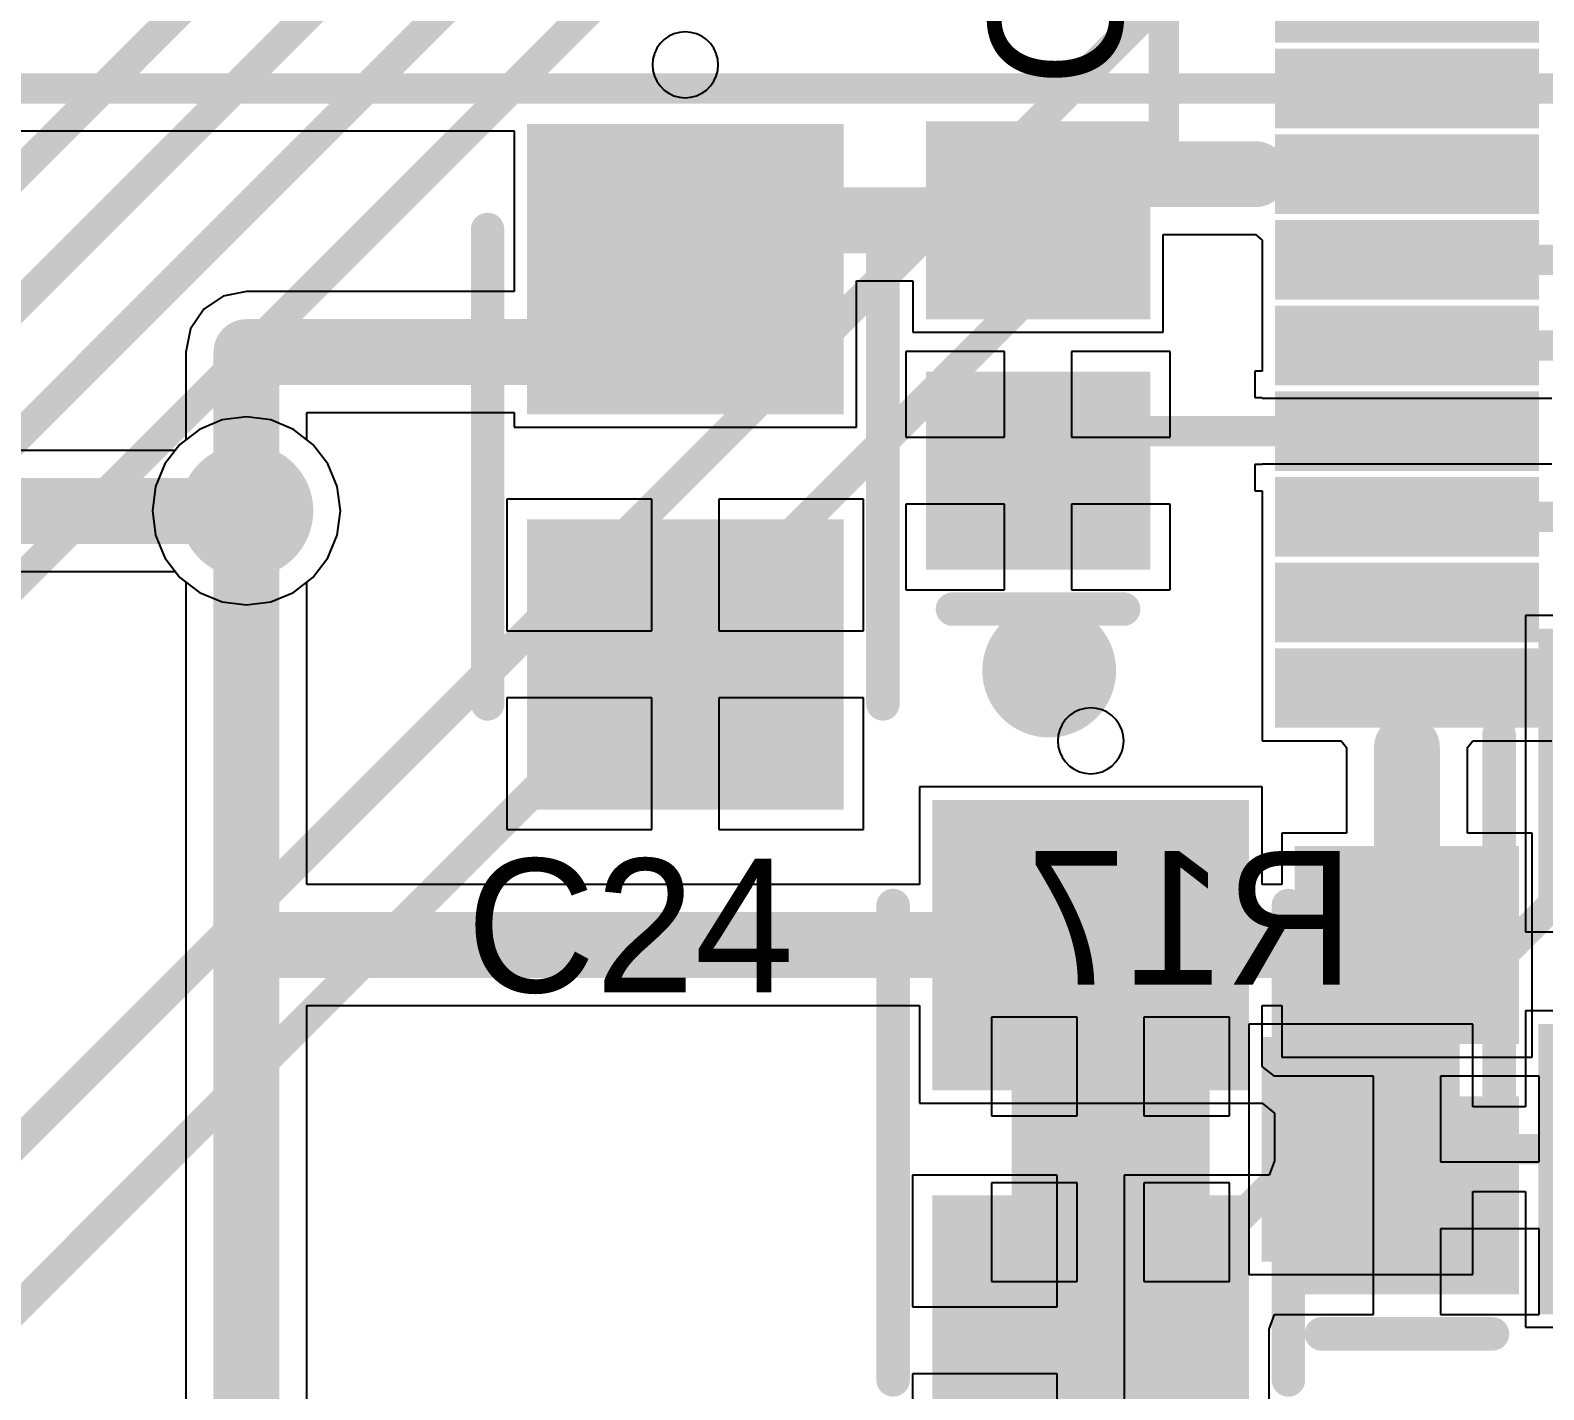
# Model space of a CAD drawing. Header units: millimetres. Extents: x 0 to 7.44, y -3.03 to 0.
# Drawn here: x 5.2343 to 5.6866, y -1.8415 to -1.4354 of the extents above; entities that cross this region are included whole.
import ezdxf

# ---------------------------------------------------------------- set-up
doc = ezdxf.new("R2010")
doc.units = ezdxf.units.MM
doc.header["$MEASUREMENT"] = 0
for name, color, linetype in [('BottomLayer', 5, 'Continuous'), ('BottomOverlay', 54, 'Continuous'), ('BottomPaste', 16, 'Continuous'), ('BottomSolder', 6, 'Continuous'), ('MidLayer1', 16, 'Continuous'), ('MidLayer2', 76, 'Continuous'), ('MultiLayer', 9, 'Continuous'), ('TopLayer', 1, 'Continuous'), ('TopOverlay', 2, 'Continuous'), ('TopPaste', 8, 'Continuous'), ('TopSolder', 216, 'Continuous'), ('ViaHoleLayer', 16, 'Continuous')]:
    doc.layers.add(name, color=color, linetype=linetype)

# ---------------------------------------------------------------- blocks, each defined once
blk = doc.blocks.new('WM8731_81')
at = {"layer": 'TopLayer'}
for points in [[(-0.17717, 0.00492), (-0.1063, 0.00492), (-0.17717, 0.02067), (-0.1063, 0.02067)], [(-0.17717, -0.02067), (-0.1063, -0.02067), (-0.17717, -0.00492), (-0.1063, -0.00492)], [(-0.17717, -0.04626), (-0.1063, -0.04626), (-0.17717, -0.03051), (-0.1063, -0.03051)], [(-0.17717, -0.07185), (-0.1063, -0.07185), (-0.17717, -0.0561), (-0.1063, -0.0561)], [(-0.17717, -0.09744), (-0.1063, -0.09744), (-0.17717, -0.08169), (-0.1063, -0.08169)], [(-0.17717, -0.12303), (-0.1063, -0.12303), (-0.17717, -0.10728), (-0.1063, -0.10728)], [(-0.17717, -0.14862), (-0.1063, -0.14862), (-0.17717, -0.13287), (-0.1063, -0.13287)], [(-0.17717, -0.17421), (-0.1063, -0.17421), (-0.17717, -0.15846), (-0.1063, -0.15846)]]:
    blk.add_solid(points, dxfattribs=at)
at = {"layer": 'TopPaste'}
for points in [[(-0.17717, 0.00492), (-0.1063, 0.00492), (-0.17717, 0.02067), (-0.1063, 0.02067)], [(-0.17717, -0.02067), (-0.1063, -0.02067), (-0.17717, -0.00492), (-0.1063, -0.00492)], [(-0.17717, -0.04626), (-0.1063, -0.04626), (-0.17717, -0.03051), (-0.1063, -0.03051)], [(-0.17717, -0.07185), (-0.1063, -0.07185), (-0.17717, -0.0561), (-0.1063, -0.0561)], [(-0.17717, -0.09744), (-0.1063, -0.09744), (-0.17717, -0.08169), (-0.1063, -0.08169)], [(-0.17717, -0.12303), (-0.1063, -0.12303), (-0.17717, -0.10728), (-0.1063, -0.10728)], [(-0.17717, -0.14862), (-0.1063, -0.14862), (-0.17717, -0.13287), (-0.1063, -0.13287)], [(-0.17717, -0.17421), (-0.1063, -0.17421), (-0.17717, -0.15846), (-0.1063, -0.15846)]]:
    blk.add_solid(points, dxfattribs=at)
at = {"layer": 'TopSolder'}
for points in [[(-0.18117, 0.02651), (-0.1023, 0.02651), (-0.18117, 0.05026), (-0.1023, 0.05026)], [(-0.18117, 0.00092), (-0.1023, 0.00092), (-0.18117, 0.02467), (-0.1023, 0.02467)], [(-0.18117, -0.02467), (-0.1023, -0.02467), (-0.18117, -0.00092), (-0.1023, -0.00092)], [(-0.18117, -0.05026), (-0.1023, -0.05026), (-0.18117, -0.02651), (-0.1023, -0.02651)], [(-0.18117, -0.07585), (-0.1023, -0.07585), (-0.18117, -0.0521), (-0.1023, -0.0521)], [(-0.18117, -0.10144), (-0.1023, -0.10144), (-0.18117, -0.07769), (-0.1023, -0.07769)], [(-0.18117, -0.12703), (-0.1023, -0.12703), (-0.18117, -0.10328), (-0.1023, -0.10328)], [(-0.18117, -0.15262), (-0.1023, -0.15262), (-0.18117, -0.12887), (-0.1023, -0.12887)], [(-0.18117, -0.17821), (-0.1023, -0.17821), (-0.18117, -0.15446), (-0.1023, -0.15446)]]:
    blk.add_solid(points, dxfattribs=at)
blk = doc.blocks.new('CAP_0805_87')
at = {"layer": 'TopLayer'}
for points in [[(-0.05511, -0.02953), (-0.00393, -0.02953), (-0.05511, 0.02953), (-0.00393, 0.02953)], [(0.0197, -0.02953), (0.07088, -0.02953), (0.0197, 0.02953), (0.07088, 0.02953)]]:
    blk.add_solid(points, dxfattribs=at)
at = {"layer": 'TopOverlay', "const_width": 0.01}
blk.add_lwpolyline([(-0.07088, 0.02557), (-0.07088, -0.02557)], dxfattribs=at)
at = {"layer": 'TopOverlay', "const_width": 0.005}
for points in [[(-0.07338, 0.02557, 1), (-0.06838, 0.02557, 1)], [(-0.07338, -0.02557, 1), (-0.06838, -0.02557, 1)]]:
    blk.add_lwpolyline(points, format="xyb", close=True, dxfattribs=at)
at = {"layer": 'TopPaste'}
for points in [[(-0.05511, -0.02953), (-0.00393, -0.02953), (-0.05511, 0.02953), (-0.00393, 0.02953)], [(0.0197, -0.02953), (0.07088, -0.02953), (0.0197, 0.02953), (0.07088, 0.02953)]]:
    blk.add_solid(points, dxfattribs=at)
at = {"layer": 'TopSolder'}
for points in [[(-0.05911, -0.03353), (0.00007, -0.03353), (-0.05911, 0.03353), (0.00007, 0.03353)], [(0.0157, -0.03353), (0.07488, -0.03353), (0.0157, 0.03353), (0.07488, 0.03353)]]:
    blk.add_solid(points, dxfattribs=at)
blk = doc.blocks.new('RES_0805_B_152')
at = {"layer": 'BottomLayer'}
for points in [[(-0.06299, -0.02953), (-0.01181, -0.02953), (-0.06299, 0.02953), (-0.01181, 0.02953)], [(0.01181, -0.02953), (0.06299, -0.02953), (0.01181, 0.02953), (0.06299, 0.02953)]]:
    blk.add_solid(points, dxfattribs=at)
at = {"layer": 'BottomPaste'}
for points in [[(-0.06299, -0.02953), (-0.01181, -0.02953), (-0.06299, 0.02953), (-0.01181, 0.02953)], [(0.01181, -0.02953), (0.06299, -0.02953), (0.01181, 0.02953), (0.06299, 0.02953)]]:
    blk.add_solid(points, dxfattribs=at)
at = {"layer": 'BottomSolder'}
for points in [[(-0.06699, -0.03353), (-0.00781, -0.03353), (-0.06699, 0.03353), (-0.00781, 0.03353)], [(0.00781, -0.03353), (0.06699, -0.03353), (0.00781, 0.03353), (0.06699, 0.03353)]]:
    blk.add_solid(points, dxfattribs=at)
blk = doc.blocks.new('CAPAE_4_3_4_3_5_4_B_197')
at = {"layer": 'BottomLayer'}
for points in [[(-0.08268, -0.04331), (-0.00394, -0.04331), (-0.08268, 0.04331), (-0.00394, 0.04331)], [(0.03543, -0.04331), (0.11417, -0.04331), (0.03543, 0.04331), (0.11417, 0.04331)]]:
    blk.add_solid(points, dxfattribs=at)
at = {"layer": 'BottomOverlay'}
for p, q in [((-0.10925, 0.00852), (-0.1077, 0.00924)), ((-0.1077, 0.00924), (-0.10604, 0.00969)), ((-0.10604, 0.00969), (-0.10433, 0.00984)), ((-0.10433, 0.00984), (-0.10262, 0.00969)), ((-0.10262, 0.00969), (-0.10096, 0.00924)), ((-0.10096, 0.00924), (-0.09941, 0.00852)), ((-0.11358, 0.00337), (-0.11285, 0.00492)), ((-0.11285, 0.00492), (-0.11187, 0.00632)), ((-0.11187, 0.00632), (-0.11066, 0.00754)), ((-0.11066, 0.00754), (-0.10925, 0.00852)), ((-0.09941, 0.00852), (-0.098, 0.00754)), ((-0.098, 0.00754), (-0.09679, 0.00632)), ((-0.09679, 0.00632), (-0.09581, 0.00492)), ((-0.09581, 0.00492), (-0.09508, 0.00337)), ((-0.11417, 0), (-0.11402, 0.00171)), ((-0.11402, -0.00171), (-0.11417, 0)), ((-0.11402, 0.00171), (-0.11358, 0.00337)), ((-0.09508, 0.00337), (-0.09464, 0.00171)), ((-0.09464, 0.00171), (-0.09449, 0)), ((-0.09449, 0), (-0.09464, -0.00171)), ((-0.09449, 0), (-0.09449, 0)), ((-0.11358, -0.00337), (-0.11402, -0.00171)), ((-0.11285, -0.00492), (-0.11358, -0.00337)), ((-0.09508, -0.00337), (-0.09581, -0.00492)), ((-0.09464, -0.00171), (-0.09508, -0.00337)), ((-0.11187, -0.00632), (-0.11285, -0.00492)), ((-0.11066, -0.00754), (-0.11187, -0.00632)), ((-0.10925, -0.00852), (-0.11066, -0.00754)), ((-0.1077, -0.00924), (-0.10925, -0.00852)), ((-0.09941, -0.00852), (-0.10096, -0.00924)), ((-0.098, -0.00754), (-0.09941, -0.00852)), ((-0.09679, -0.00632), (-0.098, -0.00754)), ((-0.09581, -0.00492), (-0.09679, -0.00632)), ((-0.10604, -0.00969), (-0.1077, -0.00924)), ((-0.10433, -0.00984), (-0.10604, -0.00969)), ((-0.10262, -0.00969), (-0.10433, -0.00984)), ((-0.10096, -0.00924), (-0.10262, -0.00969))]:
    blk.add_line(p, q, dxfattribs=at)
at = {"layer": 'BottomOverlay', "const_width": 0.01}
for points in [[(0.08661, 0.05906), (-0.05512, 0.05906)], [(0.08661, -0.05906), (-0.05512, -0.05906)]]:
    blk.add_lwpolyline(points, dxfattribs=at)
at = {"layer": 'BottomOverlay', "const_width": 0.005}
for points in [[(-0.05762, 0.05906, 1), (-0.05262, 0.05906, 1)], [(0.08411, 0.05906, 1), (0.08911, 0.05906, 1)], [(-0.05762, -0.05906, 1), (-0.05262, -0.05906, 1)], [(0.08411, -0.05906, 1), (0.08911, -0.05906, 1)]]:
    blk.add_lwpolyline(points, format="xyb", close=True, dxfattribs=at)
at = {"layer": 'BottomPaste'}
for points in [[(-0.08268, -0.04331), (-0.00394, -0.04331), (-0.08268, 0.04331), (-0.00394, 0.04331)], [(0.03543, -0.04331), (0.11417, -0.04331), (0.03543, 0.04331), (0.11417, 0.04331)]]:
    blk.add_solid(points, dxfattribs=at)
at = {"layer": 'BottomSolder'}
for points in [[(-0.08668, -0.04731), (0.00006, -0.04731), (-0.08668, 0.04731), (0.00006, 0.04731)], [(0.03143, -0.04731), (0.11817, -0.04731), (0.03143, 0.04731), (0.11817, 0.04731)]]:
    blk.add_solid(points, dxfattribs=at)
blk = doc.blocks.new('CAPAE_4_3_4_3_5_4_200')
at = {"layer": 'TopLayer'}
for points in [[(-0.08268, -0.04331), (-0.00394, -0.04331), (-0.08268, 0.04331), (-0.00394, 0.04331)], [(0.03543, -0.04331), (0.11417, -0.04331), (0.03543, 0.04331), (0.11417, 0.04331)]]:
    blk.add_solid(points, dxfattribs=at)
at = {"layer": 'TopOverlay'}
for p, q in [((-0.1077, 0.00924), (-0.10925, 0.00852)), ((-0.10604, 0.00969), (-0.1077, 0.00924)), ((-0.10433, 0.00984), (-0.10604, 0.00969)), ((-0.10262, 0.00969), (-0.10433, 0.00984)), ((-0.10096, 0.00924), (-0.10262, 0.00969)), ((-0.09941, 0.00852), (-0.10096, 0.00924)), ((-0.11285, 0.00492), (-0.11358, 0.00337)), ((-0.11187, 0.00632), (-0.11285, 0.00492)), ((-0.11066, 0.00754), (-0.11187, 0.00632)), ((-0.10925, 0.00852), (-0.11066, 0.00754)), ((-0.098, 0.00754), (-0.09941, 0.00852)), ((-0.09679, 0.00632), (-0.098, 0.00754)), ((-0.09581, 0.00492), (-0.09679, 0.00632)), ((-0.09508, 0.00337), (-0.09581, 0.00492)), ((-0.11402, 0.00171), (-0.11417, 0)), ((-0.11417, 0), (-0.11402, -0.00171)), ((-0.11358, 0.00337), (-0.11402, 0.00171)), ((-0.09464, 0.00171), (-0.09508, 0.00337)), ((-0.09449, 0), (-0.09464, 0.00171)), ((-0.09464, -0.00171), (-0.09449, 0)), ((-0.09449, 0), (-0.09449, 0)), ((-0.11402, -0.00171), (-0.11358, -0.00337)), ((-0.11358, -0.00337), (-0.11285, -0.00492)), ((-0.09581, -0.00492), (-0.09508, -0.00337)), ((-0.09508, -0.00337), (-0.09464, -0.00171)), ((-0.11285, -0.00492), (-0.11187, -0.00632)), ((-0.11187, -0.00632), (-0.11066, -0.00754)), ((-0.11066, -0.00754), (-0.10925, -0.00852)), ((-0.10925, -0.00852), (-0.1077, -0.00924)), ((-0.10096, -0.00924), (-0.09941, -0.00852)), ((-0.09941, -0.00852), (-0.098, -0.00754)), ((-0.098, -0.00754), (-0.09679, -0.00632)), ((-0.09679, -0.00632), (-0.09581, -0.00492)), ((-0.1077, -0.00924), (-0.10604, -0.00969)), ((-0.10604, -0.00969), (-0.10433, -0.00984)), ((-0.10433, -0.00984), (-0.10262, -0.00969)), ((-0.10262, -0.00969), (-0.10096, -0.00924))]:
    blk.add_line(p, q, dxfattribs=at)
at = {"layer": 'TopOverlay', "const_width": 0.01}
for points in [[(0.08661, 0.05906), (-0.05512, 0.05906)], [(0.08661, -0.05906), (-0.05512, -0.05906)]]:
    blk.add_lwpolyline(points, dxfattribs=at)
at = {"layer": 'TopOverlay', "const_width": 0.005}
for points in [[(-0.05762, 0.05906, 1), (-0.05262, 0.05906, 1)], [(0.08411, 0.05906, 1), (0.08911, 0.05906, 1)], [(-0.05762, -0.05906, 1), (-0.05262, -0.05906, 1)], [(0.08411, -0.05906, 1), (0.08911, -0.05906, 1)]]:
    blk.add_lwpolyline(points, format="xyb", close=True, dxfattribs=at)
at = {"layer": 'TopPaste'}
for points in [[(-0.08268, -0.04331), (-0.00394, -0.04331), (-0.08268, 0.04331), (-0.00394, 0.04331)], [(0.03543, -0.04331), (0.11417, -0.04331), (0.03543, 0.04331), (0.11417, 0.04331)]]:
    blk.add_solid(points, dxfattribs=at)
at = {"layer": 'TopSolder'}
for points in [[(-0.08668, -0.04731), (0.00006, -0.04731), (-0.08668, 0.04731), (0.00006, 0.04731)], [(0.03143, -0.04731), (0.11817, -0.04731), (0.03143, 0.04731), (0.11817, 0.04731)]]:
    blk.add_solid(points, dxfattribs=at)
blk = doc.blocks.new('CAP_0805_201')
at = {"layer": 'TopLayer'}
for points in [[(-0.05511, -0.02953), (-0.00393, -0.02953), (-0.05511, 0.02953), (-0.00393, 0.02953)], [(0.0197, -0.02953), (0.07088, -0.02953), (0.0197, 0.02953), (0.07088, 0.02953)]]:
    blk.add_solid(points, dxfattribs=at)
at = {"layer": 'TopOverlay', "const_width": 0.01}
blk.add_lwpolyline([(-0.07088, 0.02557), (-0.07088, -0.02557)], dxfattribs=at)
at = {"layer": 'TopOverlay', "const_width": 0.005}
for points in [[(-0.07338, 0.02557, 1), (-0.06838, 0.02557, 1)], [(-0.07338, -0.02557, 1), (-0.06838, -0.02557, 1)]]:
    blk.add_lwpolyline(points, format="xyb", close=True, dxfattribs=at)
at = {"layer": 'TopPaste'}
for points in [[(-0.05511, -0.02953), (-0.00393, -0.02953), (-0.05511, 0.02953), (-0.00393, 0.02953)], [(0.0197, -0.02953), (0.07088, -0.02953), (0.0197, 0.02953), (0.07088, 0.02953)]]:
    blk.add_solid(points, dxfattribs=at)
at = {"layer": 'TopSolder'}
for points in [[(-0.05911, -0.03353), (0.00007, -0.03353), (-0.05911, 0.03353), (0.00007, 0.03353)], [(0.0157, -0.03353), (0.07488, -0.03353), (0.0157, 0.03353), (0.07488, 0.03353)]]:
    blk.add_solid(points, dxfattribs=at)
blk = doc.blocks.new('CAPAE_4_3_4_3_5_4_202')
at = {"layer": 'TopLayer'}
for points in [[(-0.08268, -0.04331), (-0.00394, -0.04331), (-0.08268, 0.04331), (-0.00394, 0.04331)], [(0.03543, -0.04331), (0.11417, -0.04331), (0.03543, 0.04331), (0.11417, 0.04331)]]:
    blk.add_solid(points, dxfattribs=at)
at = {"layer": 'TopOverlay'}
for p, q in [((-0.1077, 0.00924), (-0.10925, 0.00852)), ((-0.10604, 0.00969), (-0.1077, 0.00924)), ((-0.10433, 0.00984), (-0.10604, 0.00969)), ((-0.10262, 0.00969), (-0.10433, 0.00984)), ((-0.10096, 0.00924), (-0.10262, 0.00969)), ((-0.09941, 0.00852), (-0.10096, 0.00924)), ((-0.11285, 0.00492), (-0.11358, 0.00337)), ((-0.11187, 0.00632), (-0.11285, 0.00492)), ((-0.11066, 0.00754), (-0.11187, 0.00632)), ((-0.10925, 0.00852), (-0.11066, 0.00754)), ((-0.098, 0.00754), (-0.09941, 0.00852)), ((-0.09679, 0.00632), (-0.098, 0.00754)), ((-0.09581, 0.00492), (-0.09679, 0.00632)), ((-0.09508, 0.00337), (-0.09581, 0.00492)), ((-0.11402, 0.00171), (-0.11417, 0)), ((-0.11417, 0), (-0.11402, -0.00171)), ((-0.11358, 0.00337), (-0.11402, 0.00171)), ((-0.09464, 0.00171), (-0.09508, 0.00337)), ((-0.09449, 0), (-0.09464, 0.00171)), ((-0.09464, -0.00171), (-0.09449, 0)), ((-0.09449, 0), (-0.09449, 0)), ((-0.11402, -0.00171), (-0.11358, -0.00337)), ((-0.11358, -0.00337), (-0.11285, -0.00492)), ((-0.09581, -0.00492), (-0.09508, -0.00337)), ((-0.09508, -0.00337), (-0.09464, -0.00171)), ((-0.11285, -0.00492), (-0.11187, -0.00632)), ((-0.11187, -0.00632), (-0.11066, -0.00754)), ((-0.11066, -0.00754), (-0.10925, -0.00852)), ((-0.10925, -0.00852), (-0.1077, -0.00924)), ((-0.10096, -0.00924), (-0.09941, -0.00852)), ((-0.09941, -0.00852), (-0.098, -0.00754)), ((-0.098, -0.00754), (-0.09679, -0.00632)), ((-0.09679, -0.00632), (-0.09581, -0.00492)), ((-0.1077, -0.00924), (-0.10604, -0.00969)), ((-0.10604, -0.00969), (-0.10433, -0.00984)), ((-0.10433, -0.00984), (-0.10262, -0.00969)), ((-0.10262, -0.00969), (-0.10096, -0.00924))]:
    blk.add_line(p, q, dxfattribs=at)
at = {"layer": 'TopOverlay', "const_width": 0.01}
for points in [[(0.08661, 0.05906), (-0.05512, 0.05906)], [(0.08661, -0.05906), (-0.05512, -0.05906)]]:
    blk.add_lwpolyline(points, dxfattribs=at)
at = {"layer": 'TopOverlay', "const_width": 0.005}
for points in [[(-0.05762, 0.05906, 1), (-0.05262, 0.05906, 1)], [(0.08411, 0.05906, 1), (0.08911, 0.05906, 1)], [(-0.05762, -0.05906, 1), (-0.05262, -0.05906, 1)], [(0.08411, -0.05906, 1), (0.08911, -0.05906, 1)]]:
    blk.add_lwpolyline(points, format="xyb", close=True, dxfattribs=at)
at = {"layer": 'TopPaste'}
for points in [[(-0.08268, -0.04331), (-0.00394, -0.04331), (-0.08268, 0.04331), (-0.00394, 0.04331)], [(0.03543, -0.04331), (0.11417, -0.04331), (0.03543, 0.04331), (0.11417, 0.04331)]]:
    blk.add_solid(points, dxfattribs=at)
at = {"layer": 'TopSolder'}
for points in [[(-0.08668, -0.04731), (0.00006, -0.04731), (-0.08668, 0.04731), (0.00006, 0.04731)], [(0.03143, -0.04731), (0.11817, -0.04731), (0.03143, 0.04731), (0.11817, 0.04731)]]:
    blk.add_solid(points, dxfattribs=at)

msp = doc.modelspace()

# ---------------------------------------------------------------- linework, layer by layer
at = {"layer": 'BottomLayer'}
for p, q in [((5.29885, -1.55083), (5.29157, -1.55179)), ((5.30613, -1.55179), (5.29885, -1.55083)), ((5.28479, -1.5546), (5.27897, -1.55907)), ((5.29157, -1.55179), (5.28479, -1.5546)), ((5.31291, -1.5546), (5.30613, -1.55179)), ((5.31873, -1.55907), (5.31291, -1.5546)), ((5.27897, -1.55907), (5.27758, -1.56089)), ((5.3232, -1.56489), (5.31873, -1.55907)), ((5.27758, -1.56089), (5.10546, -1.56089)), ((5.32601, -1.57167), (5.3232, -1.56489)), ((5.32696, -1.57895), (5.32601, -1.57167)), ((5.32601, -1.58623), (5.32696, -1.57895)), ((5.3232, -1.59301), (5.32601, -1.58623)), ((5.31873, -1.59883), (5.3232, -1.59301)), ((5.10546, -1.59701), (5.27758, -1.59701)), ((5.27758, -1.59701), (5.27897, -1.59883)), ((5.27897, -1.59883), (5.28479, -1.6033)), ((5.31291, -1.6033), (5.31873, -1.59883)), ((5.28479, -1.6033), (5.29157, -1.60611)), ((5.30613, -1.60611), (5.31291, -1.6033)), ((5.29157, -1.60611), (5.29885, -1.60706)), ((5.29885, -1.60706), (5.30613, -1.60611)), ((5.69049, -1.61024), (5.6811, -1.61024)), ((5.6811, -1.61024), (5.6811, -1.70472)), ((5.6811, -1.70472), (5.78346, -1.70472)), ((5.54709, -1.73016), (5.5215, -1.73016)), ((5.5215, -1.73016), (5.5215, -1.75969)), ((5.54709, -1.75969), (5.54709, -1.73016)), ((5.59268, -1.73016), (5.56709, -1.73016)), ((5.56709, -1.73016), (5.56709, -1.75969)), ((5.59268, -1.75969), (5.59268, -1.73016)), ((5.66535, -1.73228), (5.59843, -1.73228)), ((5.59843, -1.73228), (5.59843, -1.80709)), ((5.66535, -1.75704), (5.66535, -1.73228)), ((5.78346, -1.72835), (5.6811, -1.72835)), ((5.6811, -1.72835), (5.6811, -1.75704)), ((5.6811, -1.75704), (5.66535, -1.75704)), ((5.5215, -1.75969), (5.54709, -1.75969)), ((5.56709, -1.75969), (5.59268, -1.75969)), ((5.54709, -1.77969), (5.5215, -1.77969)), ((5.5215, -1.77969), (5.5215, -1.80921)), ((5.54709, -1.80921), (5.54709, -1.77969)), ((5.59268, -1.77969), (5.56709, -1.77969)), ((5.56709, -1.77969), (5.56709, -1.80921)), ((5.59268, -1.80921), (5.59268, -1.77969)), ((5.66535, -1.80709), (5.66535, -1.78233)), ((5.66535, -1.78233), (5.6811, -1.78233)), ((5.6811, -1.78233), (5.6811, -1.82283)), ((5.59843, -1.80709), (5.66535, -1.80709)), ((5.5215, -1.80921), (5.54709, -1.80921)), ((5.56709, -1.80921), (5.59268, -1.80921)), ((5.6811, -1.82283), (5.78346, -1.82283))]:
    msp.add_line(p, q, dxfattribs=at)
for points, const_width in [([(5.28885, -1.57895, 1), (5.30885, -1.57895, 1)], 0.02), ([(5.29393, -1.57895, 1), (5.30377, -1.57895, 1)], 0.00984), ([(5.52876, -1.62665, 1), (5.54876, -1.62665, 1)], 0.02), ([(5.62963, -1.76969, 1), (5.63415, -1.76969, 1)], 0.00453)]:
    msp.add_lwpolyline(points, format="xyb", close=True, dxfattribs=dict(at, const_width=const_width))
for points, const_width in [([(5.06806, -1.57895), (5.29885, -1.57895)], 0.01969), ([(5.63189, -1.76969), (5.72638, -1.76969)], 0.00906)]:
    msp.add_lwpolyline(points, dxfattribs=dict(at, const_width=const_width))
at = {"layer": 'MidLayer1', "const_width": 0.00906}
for points in [[(5.08198, -1.91622), (6.52522, -0.47298)], [(5.42083, -1.96499), (6.43307, -0.95276)], [(4.8189, -1.88976), (5.48032, -1.22835)], [(4.82283, -1.9252), (5.51575, -1.23228)], [(4.83858, -1.94882), (5.55118, -1.23622)], [(4.85827, -1.97244), (5.58268, -1.24803)]]:
    msp.add_lwpolyline(points, dxfattribs=at)
at = {"layer": 'MidLayer1', "const_width": 0.02}
for points in [[(5.28885, -1.57895, 1), (5.30885, -1.57895, 1)], [(5.52876, -1.62665, 1), (5.54876, -1.62665, 1)]]:
    msp.add_lwpolyline(points, format="xyb", close=True, dxfattribs=at)
at = {"layer": 'MidLayer2', "const_width": 0.00906}
for points in [[(5.573, -1.47452), (5.573, -1.34257)], [(4.98395, -2.06357), (5.573, -1.47452)]]:
    msp.add_lwpolyline(points, dxfattribs=at)
at = {"layer": 'MidLayer2'}
for points, const_width in [([(5.57074, -1.47452, 1), (5.57526, -1.47452, 1)], 0.00453), ([(5.57074, -1.47452, 1), (5.57526, -1.47452, 1)], 0.00453), ([(5.28885, -1.57895, 1), (5.30885, -1.57895, 1)], 0.02), ([(5.52876, -1.62665, 1), (5.54876, -1.62665, 1)], 0.02)]:
    msp.add_lwpolyline(points, format="xyb", close=True, dxfattribs=dict(at, const_width=const_width))
at = {"layer": 'MultiLayer', "const_width": 0.02}
for points in [[(5.28885, -1.57895, 1), (5.30885, -1.57895, 1)], [(5.52876, -1.62665, 1), (5.54876, -1.62665, 1)]]:
    msp.add_lwpolyline(points, format="xyb", close=True, dxfattribs=at)
at = {"layer": 'TopLayer'}
for p, q in [((5.19474, -1.4654), (5.37882, -1.4654)), ((5.37882, -1.4654), (5.37882, -1.51343)), ((5.57283, -1.52559), (5.57283, -1.49641)), ((5.57283, -1.49641), (5.60039, -1.49641)), ((5.60039, -1.49641), (5.60236, -1.49803)), ((5.60236, -1.49803), (5.60236, -1.53724)), ((5.48118, -1.55394), (5.48118, -1.51019)), ((5.48118, -1.51019), (5.49803, -1.51019)), ((5.49803, -1.51019), (5.49803, -1.52559)), ((5.29194, -1.51481), (5.28608, -1.51872)), ((5.29885, -1.51343), (5.29194, -1.51481)), ((5.37882, -1.51343), (5.29885, -1.51343)), ((5.28608, -1.51872), (5.28216, -1.52458)), ((5.28216, -1.52458), (5.28079, -1.5315)), ((5.49803, -1.52559), (5.57283, -1.52559)), ((5.28079, -1.5315), (5.28079, -1.55768)), ((5.52543, -1.53134), (5.49591, -1.53134)), ((5.49591, -1.53134), (5.49591, -1.55693)), ((5.52543, -1.55693), (5.52543, -1.53134)), ((5.57496, -1.53134), (5.54543, -1.53134)), ((5.54543, -1.53134), (5.54543, -1.55693)), ((5.57496, -1.55693), (5.57496, -1.53134)), ((5.60236, -1.53724), (5.60024, -1.53724)), ((5.60024, -1.53724), (5.60024, -1.54512)), ((5.60024, -1.54512), (5.60236, -1.54512)), ((5.60236, -1.54512), (5.60236, -1.54528)), ((5.60236, -1.54528), (5.68898, -1.54528)), ((5.31691, -1.55768), (5.31691, -1.54956)), ((5.31691, -1.54956), (5.37882, -1.54956)), ((5.37882, -1.54956), (5.37882, -1.55394)), ((5.37882, -1.55394), (5.48118, -1.55394)), ((5.27897, -1.55907), (5.2745, -1.56489)), ((5.28079, -1.55768), (5.27897, -1.55907)), ((5.31873, -1.55907), (5.31691, -1.55768)), ((5.3232, -1.56489), (5.31873, -1.55907)), ((5.49591, -1.55693), (5.52543, -1.55693)), ((5.54543, -1.55693), (5.57496, -1.55693)), ((5.2745, -1.56489), (5.27169, -1.57167)), ((5.32601, -1.57167), (5.3232, -1.56489)), ((5.60236, -1.56512), (5.60024, -1.56512)), ((5.60024, -1.56512), (5.60024, -1.57299)), ((5.68898, -1.56496), (5.60236, -1.56496)), ((5.60236, -1.56496), (5.60236, -1.56512)), ((5.27169, -1.57167), (5.27074, -1.57895)), ((5.32696, -1.57895), (5.32601, -1.57167)), ((5.60024, -1.57299), (5.60236, -1.57299)), ((5.60236, -1.57299), (5.60236, -1.62205)), ((5.42, -1.57543), (5.37669, -1.57543)), ((5.37669, -1.57543), (5.37669, -1.6148)), ((5.42, -1.6148), (5.42, -1.57543)), ((5.48331, -1.57543), (5.44, -1.57543)), ((5.44, -1.57543), (5.44, -1.6148)), ((5.48331, -1.6148), (5.48331, -1.57543)), ((5.52543, -1.57693), (5.49591, -1.57693)), ((5.49591, -1.57693), (5.49591, -1.60252)), ((5.52543, -1.60252), (5.52543, -1.57693)), ((5.57496, -1.57693), (5.54543, -1.57693)), ((5.54543, -1.57693), (5.54543, -1.60252)), ((5.57496, -1.60252), (5.57496, -1.57693)), ((5.27074, -1.57895), (5.27169, -1.58623)), ((5.32601, -1.58623), (5.32696, -1.57895)), ((5.27169, -1.58623), (5.2745, -1.59301)), ((5.3232, -1.59301), (5.32601, -1.58623)), ((5.2745, -1.59301), (5.27897, -1.59883)), ((5.31873, -1.59883), (5.3232, -1.59301)), ((5.27897, -1.59883), (5.28079, -1.60022)), ((5.28079, -1.60022), (5.28079, -1.70866)), ((5.31691, -1.60022), (5.31873, -1.59883)), ((5.31691, -1.6906), (5.31691, -1.60022)), ((5.49591, -1.60252), (5.52543, -1.60252)), ((5.54543, -1.60252), (5.57496, -1.60252)), ((5.37669, -1.6148), (5.42, -1.6148)), ((5.44, -1.6148), (5.48331, -1.6148)), ((5.60236, -1.62205), (5.60236, -1.64764)), ((5.42, -1.6348), (5.37669, -1.6348)), ((5.37669, -1.6348), (5.37669, -1.67417)), ((5.42, -1.67417), (5.42, -1.6348)), ((5.48331, -1.6348), (5.44, -1.6348)), ((5.44, -1.6348), (5.44, -1.67417)), ((5.48331, -1.67417), (5.48331, -1.6348)), ((5.60236, -1.64764), (5.62599, -1.64764)), ((5.62599, -1.64764), (5.62761, -1.64961)), ((5.62761, -1.64961), (5.62761, -1.6752)), ((5.66373, -1.64961), (5.66535, -1.64764)), ((5.66373, -1.6752), (5.66373, -1.64961)), ((5.66535, -1.64764), (5.68898, -1.64764)), ((5.60236, -1.66142), (5.5, -1.66142)), ((5.5, -1.66142), (5.5, -1.6906)), ((5.60236, -1.6906), (5.60236, -1.66142)), ((5.37669, -1.67417), (5.42, -1.67417)), ((5.44, -1.67417), (5.48331, -1.67417)), ((5.62761, -1.6752), (5.60827, -1.6752)), ((5.60827, -1.6752), (5.60827, -1.6906)), ((5.68307, -1.6752), (5.66373, -1.6752)), ((5.68307, -1.74213), (5.68307, -1.6752)), ((5.5, -1.6906), (5.31691, -1.6906)), ((5.60827, -1.6906), (5.60236, -1.6906)), ((5.28079, -1.70866), (5.28079, -2.25984)), ((5.31691, -2.25984), (5.31691, -1.72673)), ((5.31691, -1.72673), (5.5, -1.72673)), ((5.5, -1.72673), (5.5, -1.75591)), ((5.60236, -1.74493), (5.60236, -1.72673)), ((5.60236, -1.72673), (5.60827, -1.72673)), ((5.60827, -1.72673), (5.60827, -1.74213)), ((5.60614, -1.74787), (5.60236, -1.74493)), ((5.60827, -1.74213), (5.68307, -1.74213)), ((5.60736, -1.74787), (5.60614, -1.74787)), ((5.63567, -1.74787), (5.60736, -1.74787)), ((5.63567, -1.78346), (5.63567, -1.74787)), ((5.6852, -1.74787), (5.65567, -1.74787)), ((5.65567, -1.74787), (5.65567, -1.77346)), ((5.6852, -1.77346), (5.6852, -1.74787)), ((5.5, -1.75591), (5.60114, -1.75591)), ((5.60114, -1.75591), (5.60236, -1.75591)), ((5.60236, -1.75591), (5.60614, -1.75885)), ((5.60614, -1.75885), (5.60614, -1.77309)), ((5.54118, -1.7774), (5.49787, -1.7774)), ((5.49787, -1.7774), (5.49787, -1.81677)), ((5.54118, -1.81677), (5.54118, -1.7774)), ((5.60114, -1.7774), (5.56118, -1.7774)), ((5.56118, -1.7774), (5.56118, -1.82677)), ((5.60449, -1.7774), (5.60114, -1.7774)), ((5.60614, -1.77309), (5.60449, -1.7774)), ((5.65567, -1.77346), (5.6852, -1.77346)), ((5.63567, -1.81906), (5.63567, -1.78346)), ((5.6852, -1.79346), (5.65567, -1.79346)), ((5.65567, -1.79346), (5.65567, -1.81906)), ((5.6852, -1.81906), (5.6852, -1.79346)), ((5.49787, -1.81677), (5.54118, -1.81677)), ((5.60449, -1.82337), (5.60614, -1.81906)), ((5.60614, -1.81906), (5.60949, -1.81906)), ((5.60949, -1.81906), (5.63567, -1.81906)), ((5.65567, -1.81906), (5.6852, -1.81906)), ((5.56118, -1.82677), (5.56118, -1.87614)), ((5.60449, -1.87614), (5.60449, -1.82337)), ((5.54118, -1.83677), (5.49787, -1.83677)), ((5.49787, -1.83677), (5.49787, -1.87614)), ((5.54118, -1.87614), (5.54118, -1.83677))]:
    msp.add_line(p, q, dxfattribs=at)
for points, const_width in [([(5.16374, -1.45276), (5.70079, -1.45276)], 0.00906), ([(5.53543, -1.49213), (5.54921, -1.47835)], 0.01969), ([(5.54921, -1.47835), (5.60039, -1.47835)], 0.01969), ([(5.60039, -1.47835), (5.64567, -1.47835)], 0.01575), ([(5.43307, -1.50394), (5.44488, -1.49213)], 0.01969), ([(5.44488, -1.49213), (5.53543, -1.49213)], 0.01969), ([(5.40551, -1.5315), (5.43016, -1.50685)], 0.01969), ([(5.43016, -1.50685), (5.43307, -1.50394)], 0.01969), ([(5.64567, -1.50394), (5.71156, -1.50394)], 0.00906), ([(5.29885, -1.5315), (5.40551, -1.5315)], 0.01969), ([(5.29885, -1.57895), (5.29885, -1.5315)], 0.01969), ([(5.64567, -1.52953), (5.71474, -1.52953)], 0.00906), ([(5.53543, -1.56693), (5.54724, -1.55512)], 0.00906), ([(5.54724, -1.55512), (5.64567, -1.55512)], 0.00906), ([(5.29885, -1.70866), (5.29885, -1.57895)], 0.01969), ([(5.64567, -1.58071), (5.7059, -1.58071)], 0.00906), ([(5.64567, -1.64961), (5.64567, -1.63189)], 0.01575), ([(5.64567, -1.70866), (5.64567, -1.64961)], 0.01969), ([(5.29885, -2.38189), (5.29885, -1.70866)], 0.01969), ([(5.29885, -1.70866), (5.55118, -1.70866)], 0.01969), ([(5.55118, -1.70866), (5.64567, -1.70866)], 0.01969)]:
    msp.add_lwpolyline(points, dxfattribs=dict(at, const_width=const_width))
for points, const_width in [([(5.54429, -1.47835, 1), (5.55413, -1.47835, 1)], 0.00984), ([(5.54429, -1.47835, 1), (5.55413, -1.47835, 1)], 0.00984), ([(5.59547, -1.47835, 1), (5.60531, -1.47835, 1)], 0.00984), ([(5.59646, -1.47835, 1), (5.60433, -1.47835, 1)], 0.00787), ([(5.64173, -1.47835, 1), (5.64961, -1.47835, 1)], 0.00787), ([(5.43996, -1.49213, 1), (5.4498, -1.49213, 1)], 0.00984), ([(5.43996, -1.49213, 1), (5.4498, -1.49213, 1)], 0.00984), ([(5.53051, -1.49213, 1), (5.54035, -1.49213, 1)], 0.00984), ([(5.53051, -1.49213, 1), (5.54035, -1.49213, 1)], 0.00984), ([(5.42524, -1.50685, 1), (5.43508, -1.50685, 1)], 0.00984), ([(5.42524, -1.50685, 1), (5.43508, -1.50685, 1)], 0.00984), ([(5.42815, -1.50394, 1), (5.43799, -1.50394, 1)], 0.00984), ([(5.42815, -1.50394, 1), (5.43799, -1.50394, 1)], 0.00984), ([(5.64341, -1.50394, 1), (5.64793, -1.50394, 1)], 0.00453), ([(5.29393, -1.5315, 1), (5.30377, -1.5315, 1)], 0.00984), ([(5.29393, -1.5315, 1), (5.30377, -1.5315, 1)], 0.00984), ([(5.40059, -1.5315, 1), (5.41043, -1.5315, 1)], 0.00984), ([(5.40059, -1.5315, 1), (5.41043, -1.5315, 1)], 0.00984), ([(5.64341, -1.52953, 1), (5.64793, -1.52953, 1)], 0.00453), ([(5.54498, -1.55512, 1), (5.54951, -1.55512, 1)], 0.00453), ([(5.54498, -1.55512, 1), (5.54951, -1.55512, 1)], 0.00453), ([(5.64341, -1.55512, 1), (5.64793, -1.55512, 1)], 0.00453), ([(5.28885, -1.57895, 1), (5.30885, -1.57895, 1)], 0.02), ([(5.53317, -1.56693, 1), (5.5377, -1.56693, 1)], 0.00453), ([(5.29393, -1.57895, 1), (5.30377, -1.57895, 1)], 0.00984), ([(5.29393, -1.57895, 1), (5.30377, -1.57895, 1)], 0.00984), ([(5.64341, -1.58071, 1), (5.64793, -1.58071, 1)], 0.00453), ([(5.52876, -1.62665, 1), (5.54876, -1.62665, 1)], 0.02), ([(5.64173, -1.63189, 1), (5.64961, -1.63189, 1)], 0.00787), ([(5.64075, -1.64961, 1), (5.65059, -1.64961, 1)], 0.00984), ([(5.64173, -1.64961, 1), (5.64961, -1.64961, 1)], 0.00787), ([(5.29393, -1.70866, 1), (5.30377, -1.70866, 1)], 0.00984), ([(5.29393, -1.70866, 1), (5.30377, -1.70866, 1)], 0.00984), ([(5.29393, -1.70866, 1), (5.30377, -1.70866, 1)], 0.00984), ([(5.54626, -1.70866, 1), (5.5561, -1.70866, 1)], 0.00984), ([(5.54626, -1.70866, 1), (5.5561, -1.70866, 1)], 0.00984), ([(5.64075, -1.70866, 1), (5.65059, -1.70866, 1)], 0.00984), ([(5.64075, -1.70866, 1), (5.65059, -1.70866, 1)], 0.00984)]:
    msp.add_lwpolyline(points, format="xyb", close=True, dxfattribs=dict(at, const_width=const_width))
at = {"layer": 'ViaHoleLayer', "const_width": 0.00956}
for points in [[(5.29407, -1.57895, 1), (5.30363, -1.57895, 1)], [(5.53398, -1.62665, 1), (5.54354, -1.62665, 1)]]:
    msp.add_lwpolyline(points, format="xyb", close=True, dxfattribs=at)

# ---------------------------------------------------------------- block references
for name, p in [('WM8731_81', (5.78741, -1.46555)), ('RES_0805_B_152', (5.59449, -1.76969))]:
    msp.add_blockref(name, p)
for name, p, rotation in [('CAPAE_4_3_4_3_5_4_200', (5.43, -1.55), 270), ('CAP_0805_201', (5.53543, -1.53741), 90), ('CAPAE_4_3_4_3_5_4_B_197', (5.73228, -1.70079), 270), ('CAPAE_4_3_4_3_5_4_202', (5.55118, -1.75197), 270), ('CAP_0805_87', (5.64567, -1.75395), 90)]:
    msp.add_blockref(name, p, dxfattribs=dict(rotation=rotation))

# ---------------------------------------------------------------- texts
at = {"layer": 'BottomOverlay', "text_generation_flag": 2}
msp.add_text('R17', height=0.039894, dxfattribs=at).set_placement((5.62992, -1.72047))
at = {"layer": 'TopOverlay'}
msp.add_text('C23', height=0.039894, rotation=90, dxfattribs=at).set_placement((5.56057, -1.45226))
msp.add_text('C24', height=0.039894, dxfattribs=at).set_placement((5.36459, -1.72277))

doc.saveas('drawing.dxf')
